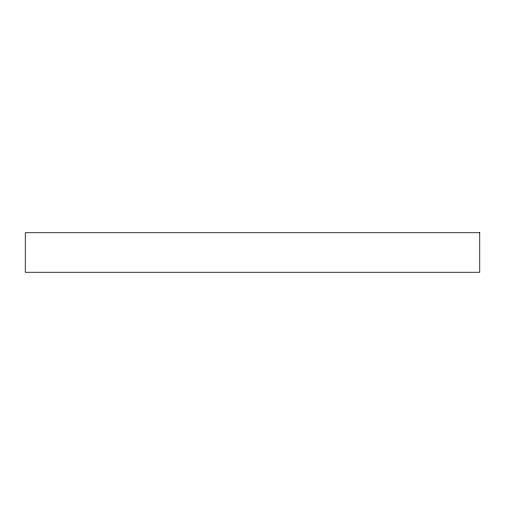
<?xml version="1.0" encoding="UTF-8"?>
<svg xmlns="http://www.w3.org/2000/svg" width="505" height="505" viewBox="0 0 505 505"><rect width="100%" height="100%" fill="white"/><g stroke="black" fill="none" stroke-linecap="round" stroke-linejoin="round"><path stroke-width="0.76" d="M479.75 232.742L25.25 232.742L25.25 272.258L479.75 272.258L479.75 232.742"/></g></svg>
